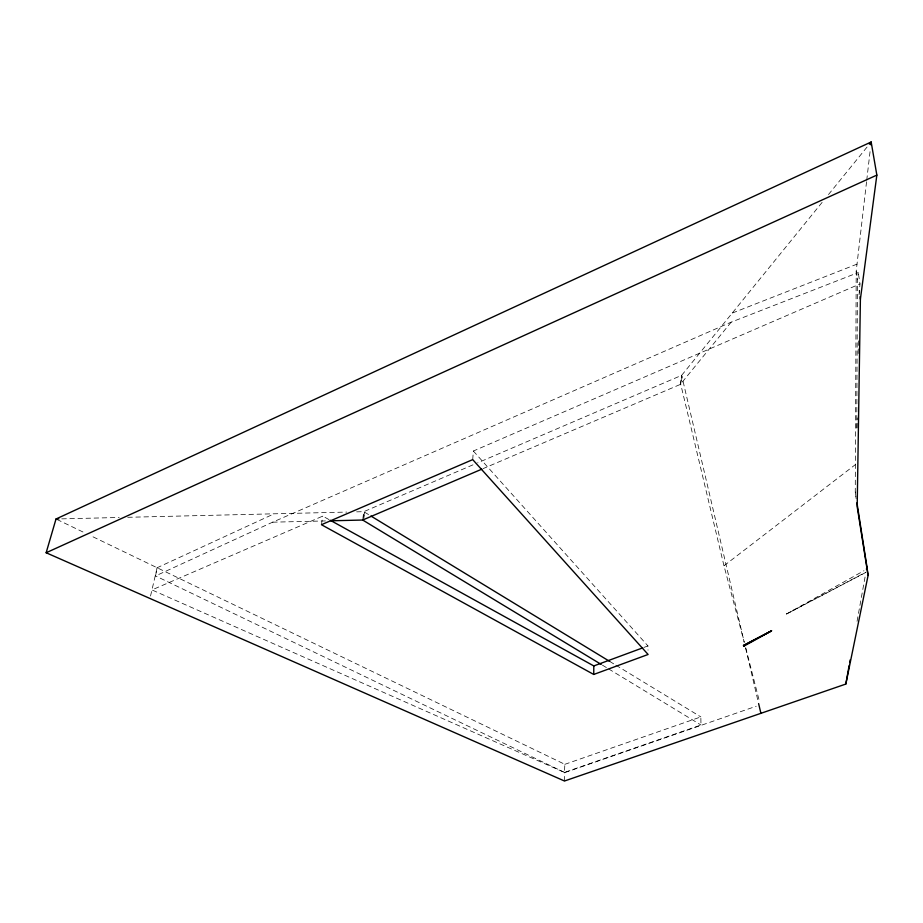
<?xml version="1.0" encoding="UTF-8"?>
<svg xmlns="http://www.w3.org/2000/svg" width="923" height="923" viewBox="0 0 923 923"><rect width="100%" height="100%" fill="white"/><g stroke="black" fill="none" stroke-linecap="round" stroke-linejoin="round"><path stroke-width="0.69" stroke-dasharray="4.62 3.46" d="M866.559 181.762L856.209 271.12L855.263 491.982L856.14 498.685M856.74 428.11L857.467 279.531L858.286 272.539L731.201 322.139L272.62 522.176L155.537 575.929L157.118 567.749L274.108 513.811M857.098 427.926L857.248 417.911M858.194 353.532L858.378 340.656M859.059 294.875L859.994 283.915L858.286 272.539M564.484 781.008L564.461 772.424L155.537 575.929M329.038 519.603L322.738 516.119L151.949 589.924L564.461 772.424L564.841 764.325L90.35 535.548M472.714 459.619L473.349 451.024L859.994 283.915M866.72 180.343L870.181 150.518M362.854 518.634L363.766 511.677L476.349 463.392M321.435 524.702L322.738 516.119M363.558 520.03L364.747 512.277L362.681 520.03M857.063 621.317L865.67 573.621M150.53 596.027L157.118 567.749M822.116 202.391L681.659 375.338L477.676 462.827M828.473 194.557L868.439 145.349M731.201 322.139L680.366 384.406L483.133 468.607M723.978 565.787L680.678 384.014L681.901 376.411L680.366 384.406L681.659 375.338L744.261 642.35L723.978 565.787L855.644 464.407M865.889 572.398L786.534 613.991L863.94 570.726M786.534 613.991L865.855 572.191M857.017 264.128L732.193 313.105M643.989 647.392L647.946 645.938L648.027 650.207M564.841 764.325L700.857 716.917L700.961 725.005L564.461 772.424M564.657 772.632L756.214 706.245M61.76 518.864L119.148 517.491M127.755 517.295L346.69 512.08M356.659 511.85L363.766 511.677L369.673 515.265M272.62 522.176L325.45 520.93M56.961 519.453L85.216 533.079M609.745 661.445L614.672 664.445M615.906 665.195L700.857 716.917M602.442 665.16L607.369 668.148M608.603 668.898L700.961 725.005M473.349 451.024L647.946 645.938M745.761 647.888L759.583 702.057M745.565 647.911L758.291 702.184M855.263 491.982L856.013 496.816M856.209 271.12L857.467 279.531M859.117 290.583L859.486 293.029"/><path stroke-width="1.38" d="M593.731 674.448L321.435 524.702L472.714 459.619L648.108 654.476L593.731 674.448L593.801 665.933L330.307 520.295M860.398 299.144L857.19 506.727L868.082 575.479L845.826 684.058L564.484 781.008L46.15 552.75L56.015 519.003L871.162 141.992L876.85 175.105L860.398 299.144L860.028 296.698M870.839 144.842L871.162 141.992L869.351 144.23M845.826 684.058L849.172 665.356M849.656 662.656L850.141 659.945M866.443 569.329L866.916 566.687L856.948 502.816M743.73 646.262L771.57 630.813L743.534 645.419L743.73 646.262L743.534 645.419M743.534 645.512L771.57 630.813M46.15 552.75L876.85 175.105M331.149 520.791L362.681 520.03L481.806 469.172M593.801 665.933L642.662 647.888M58.887 518.934L56.015 519.003L56.961 519.453M362.681 520.03L601.208 664.41M370.908 516.015L609.745 661.445M758.614 703.58L760.898 713.317M866.916 566.687L868.082 575.479"/></g></svg>
